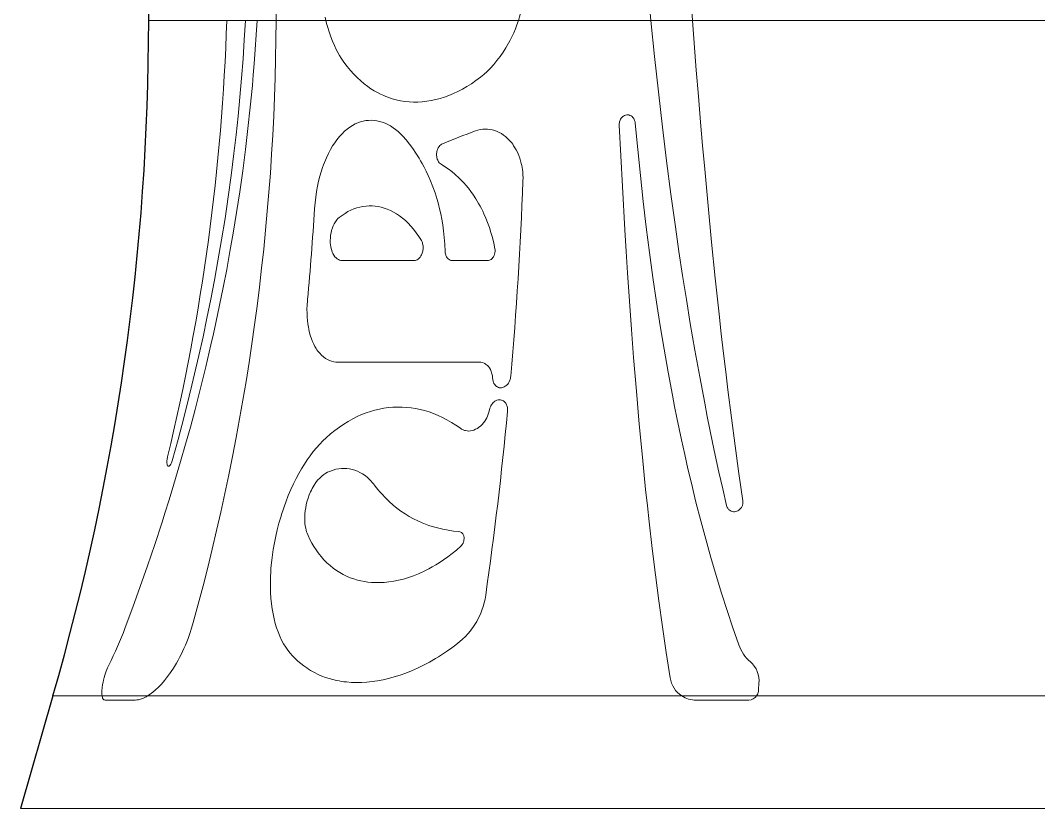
# Model space of a CAD drawing. Extents: x -234 to 800, y -95 to 506.
# Drawn here: x 732.01 to 764.99, y 50.91 to 76.43 of the extents above; entities that cross this region are included whole.
import ezdxf

# ---------------------------------------------------------------- set-up
doc = ezdxf.new("R2010")
doc.units = 0
doc.header["$LTSCALE"] = 7
doc.header["$MEASUREMENT"] = 0
doc.layers.get('0').update_dxf_attribs({"linetype": 'CONTINUOUS', "lineweight": 15})

msp = doc.modelspace()

# ---------------------------------------------------------------- linework, layer by layer
at = {"color": 7, "lineweight": 13, "ltscale": 0.383924}
msp.add_line((751.5246, 76.431), (736.1677, 76.431), dxfattribs=at)
at = {"color": 7, "lineweight": 13}
for p, q in [((795.1677, 76.431), (751.5246, 76.431)), ((798.2682, 54.5583), (750.0382, 54.5583)), ((799.3237, 50.9103), (749.5321, 50.9103))]:
    msp.add_line(p, q, dxfattribs=at)
at = {"color": 7, "lineweight": 13, "ltscale": 0.0583}
msp.add_line((744.7659, 68.6564), (742.434, 68.6564), dxfattribs=at)
at = {"color": 7, "lineweight": 13, "ltscale": 0.028964}
msp.add_line((745.9922, 68.6564), (747.1507, 68.6564), dxfattribs=at)
at = {"color": 7, "lineweight": 13, "ltscale": 0.114301}
msp.add_line((746.8787, 65.3637), (742.3066, 65.3637), dxfattribs=at)
at = {"color": 7, "lineweight": 30, "ltscale": 0.094942}
msp.add_line((733.0671, 54.5583), (732.0117, 50.9103), dxfattribs=at)
at = {"color": 7, "lineweight": 13, "ltscale": 0.424276}
msp.add_line((750.0382, 54.5583), (733.0671, 54.5583), dxfattribs=at)
at = {"color": 7, "lineweight": 13, "ltscale": 0.024347}
msp.add_line((735.7295, 54.4251), (734.7556, 54.4251), dxfattribs=at)
at = {"color": 7, "lineweight": 13, "ltscale": 0.042724}
msp.add_line((755.6105, 54.4251), (753.9015, 54.4251), dxfattribs=at)
at = {"color": 7, "lineweight": 13, "ltscale": 0.438012}
msp.add_line((749.5321, 50.9103), (732.0117, 50.9103), dxfattribs=at)
at = {"color": 7, "lineweight": 13}
for points in [[(741.9038, 76.431), (741.8792, 76.5344)], [(735.4077, 56.7698), (735.6531, 57.4304), (735.8944, 58.0987), (736.1313, 58.7746), (736.3635, 59.4582), (736.5906, 60.1495), (736.7068, 60.5125), (736.8215, 60.8775), (736.9322, 61.2366), (737.0413, 61.5976), (737.204, 62.1491), (737.3631, 62.7051), (737.5183, 63.2658), (737.6697, 63.8312), (737.8473, 64.5215), (738.0189, 65.2187), (738.184, 65.9227), (738.2641, 66.2772), (738.3424, 66.6335), (738.4642, 67.2069), (738.5814, 67.7846), (738.694, 68.3665), (738.8017, 68.9525), (738.9044, 69.5425), (739.0139, 70.211), (739.1168, 70.8844), (739.2129, 71.5627), (739.3019, 72.2455), (739.3839, 72.9329), (739.4585, 73.6245), (739.5256, 74.3203), (739.5563, 74.6698), (739.585, 75.0202), (739.6203, 75.4888), (739.6521, 75.9591), (739.6803, 76.431)], [(739.2999, 76.431), (739.265, 75.8062), (739.2239, 75.1839), (739.1768, 74.5645), (739.1237, 73.948), (739.0647, 73.3345), (738.9999, 72.7242), (738.9296, 72.1171), (738.8859, 71.7646), (738.8404, 71.4132), (738.744, 70.714), (738.6404, 70.0198), (738.5299, 69.3306), (738.4125, 68.6466), (738.2992, 68.0242), (738.1806, 67.4064), (738.0567, 66.7932), (737.9277, 66.1847), (737.7939, 65.581), (737.6553, 64.9819), (737.5699, 64.6248), (737.4829, 64.2695), (737.3041, 63.564), (737.1193, 62.8654), (736.9286, 62.1738)], [(742.4917, 75.0818), (742.4494, 75.142), (742.4076, 75.2051), (742.3528, 75.2936), (742.2989, 75.3875), (742.2462, 75.4872), (742.1843, 75.615), (742.1242, 75.7527), (742.066, 75.9013), (742.0099, 76.0617), (741.9563, 76.2351), (741.9296, 76.3311), (741.9038, 76.431)], [(748.1447, 76.431), (748.0961, 76.2913), (748.0451, 76.1586), (747.9922, 76.0324), (747.9516, 75.9427), (747.9101, 75.8563), (747.8673, 75.7719), (747.8238, 75.6907), (747.7357, 75.5382), (747.6455, 75.3966), (747.5535, 75.2646), (747.5015, 75.195), (747.4491, 75.1281), (747.3433, 75.0022), (747.2366, 74.8863), (747.1291, 74.7797), (747.0207, 74.6818), (746.9117, 74.592)], [(754.8873, 60.7198), (754.7619, 61.2611), (754.6395, 61.8068), (754.52, 62.3569), (754.4332, 62.7679), (754.3479, 63.1813), (754.2624, 63.606), (754.1785, 64.0332), (754.017, 64.886), (753.8614, 65.7484), (753.7115, 66.6203), (753.585, 67.3908), (753.4626, 68.1683), (753.3443, 68.9526), (753.2299, 69.7436), (753.1558, 70.2745), (753.0834, 70.8082), (752.9434, 71.8838), (752.8098, 72.9699), (752.742, 73.5444), (752.6764, 74.1173), (752.5508, 75.2639), (752.4303, 76.431)], [(753.7801, 76.431), (753.9057, 74.8163), (753.974, 73.9762), (754.0441, 73.1389), (754.1098, 72.3771), (754.1773, 71.618), (754.2868, 70.431), (754.401, 69.2515), (754.5202, 68.08), (754.6446, 66.9169), (754.7155, 66.2814), (754.7881, 65.6486), (754.8581, 65.056), (754.9297, 64.4659), (755.0441, 63.5579), (755.1628, 62.6562), (755.2861, 61.7609), (755.4142, 60.8722)], [(746.9117, 74.592), (746.7658, 74.482), (746.6199, 74.3811), (746.4741, 74.2889), (746.3286, 74.205), (746.1834, 74.1294), (746.0386, 74.0616), (745.8943, 74.0017), (745.7506, 73.9493), (745.6076, 73.9043), (745.4653, 73.8667), (745.3191, 73.8355), (745.1739, 73.812), (745.0297, 73.796), (744.8866, 73.7876), (744.7446, 73.7867), (744.6038, 73.7933), (744.4642, 73.8075), (744.3258, 73.8292), (744.1887, 73.8586), (744.0529, 73.8958), (743.9184, 73.9408), (743.8516, 73.9663), (743.7852, 73.9938), (743.6797, 74.0421), (743.5751, 74.0957), (743.4714, 74.1548), (743.3687, 74.2193), (743.267, 74.2896), (743.1518, 74.3774), (743.0379, 74.4731), (742.9255, 74.577), (742.8145, 74.6895), (742.7052, 74.8109), (742.5975, 74.9415), (742.4917, 75.0818)], [(751.4097, 73.0369), (751.4095, 73.0668), (751.4116, 73.0965), (751.4159, 73.1249), (751.4219, 73.1512), (751.437, 73.1956), (751.4551, 73.2329), (751.4745, 73.2631), (751.4899, 73.2827), (751.5057, 73.2997), (751.5241, 73.3165), (751.5428, 73.3306), (751.5781, 73.351), (751.6141, 73.3645), (751.6505, 73.3715), (751.686, 73.3724), (751.7213, 73.3675), (751.7563, 73.3565), (751.7909, 73.339), (751.8247, 73.314), (751.8522, 73.286), (751.8782, 73.2503), (751.8948, 73.2199), (751.9092, 73.1841), (751.9206, 73.1411), (751.9262, 73.1031)], [(741.5419, 70.3339), (741.5572, 70.5238), (741.5787, 70.7103), (741.6058, 70.8902), (741.6374, 71.0613), (741.6739, 71.2275), (741.7136, 71.3834), (741.756, 71.5292), (741.8005, 71.6653), (741.831, 71.7509), (741.8623, 71.8325), (741.9263, 71.9849), (741.9921, 72.1239), (742.0585, 72.2495), (742.1261, 72.3644), (742.1948, 72.4695), (742.2644, 72.5658), (742.347, 72.6678), (742.4305, 72.7592), (742.5148, 72.8405), (742.5997, 72.9124), (742.6853, 72.9754), (742.7713, 73.03), (742.858, 73.0764), (742.9441, 73.1146), (743.0308, 73.1454), (743.1179, 73.1689), (743.2054, 73.1853), (743.2933, 73.1946), (743.3814, 73.1969), (743.4697, 73.1922), (743.5582, 73.1805), (743.6467, 73.1617), (743.7353, 73.1358), (743.824, 73.1025), (743.9125, 73.0617), (744.0009, 73.0132), (744.089, 72.9566), (744.1678, 72.8987), (744.2462, 72.8338), (744.324, 72.7615), (744.401, 72.6814)], [(746.7532, 72.8539), (746.8307, 72.8791), (746.9084, 72.8973), (746.9862, 72.9088), (747.064, 72.9136), (747.1419, 72.9117), (747.2198, 72.9032), (747.2976, 72.8879), (747.3752, 72.8658), (747.4526, 72.8365), (747.5222, 72.8039), (747.5913, 72.7649), (747.6598, 72.7196), (747.7273, 72.6676), (747.7937, 72.6086), (747.8605, 72.54), (747.9259, 72.4623), (747.958, 72.4198), (747.9897, 72.3745), (748.0311, 72.3095), (748.0714, 72.2388), (748.1103, 72.162), (748.1344, 72.1089), (748.1576, 72.0528), (748.187, 71.9731), (748.214, 71.8874), (748.2382, 71.7955), (748.252, 71.7331), (748.2642, 71.6681), (748.2745, 71.601), (748.2827, 71.5317), (748.2902, 71.4355), (748.2934, 71.3362), (748.2918, 71.2351)], [(753.0606, 55.1433), (752.9321, 55.9655), (752.8098, 56.7956), (752.6934, 57.6336), (752.5827, 58.4794), (752.4775, 59.333), (752.3777, 60.1943), (752.3202, 60.7146), (752.2644, 61.2376), (752.1581, 62.2915), (752.0583, 63.3555), (751.9646, 64.4292), (751.8767, 65.5123), (751.8076, 66.4216), (751.7421, 67.3369), (751.68, 68.2577), (751.6355, 68.9518), (751.5928, 69.6488), (751.5124, 71.0507), (751.4596, 72.0416), (751.4097, 73.0369)], [(751.9262, 73.1031), (752.0069, 72.25), (752.0936, 71.4043), (752.1863, 70.5666), (752.2851, 69.7374), (752.3901, 68.9171), (752.5012, 68.1062), (752.6185, 67.3048), (752.738, 66.5392), (752.8635, 65.7828), (752.995, 65.0359), (753.1327, 64.2985), (753.2043, 63.9308), (753.2776, 63.5655), (753.3513, 63.208), (753.4265, 62.8528), (753.53, 62.3797), (753.6364, 61.9109), (753.7455, 61.4465), (753.8954, 60.8341), (754.0504, 60.2295), (754.2105, 59.6327), (754.3758, 59.0437), (754.5462, 58.4623), (754.7218, 57.8887), (754.9026, 57.3226), (755.0887, 56.764), (755.2801, 56.2129)], [(744.401, 72.6814), (744.5086, 72.5584), (744.6153, 72.4264), (744.7207, 72.285), (744.8248, 72.1334), (744.9272, 71.971), (744.9777, 71.8855), (745.0277, 71.7969), (745.0935, 71.6739), (745.1582, 71.5449), (745.2215, 71.4097), (745.2984, 71.2316), (745.3724, 71.0429), (745.4428, 70.8427), (745.4766, 70.738), (745.5092, 70.6301), (745.5509, 70.481), (745.5901, 70.3258), (745.6266, 70.1643), (745.6613, 69.9896), (745.6922, 69.808), (745.7188, 69.6198), (745.7427, 69.4042), (745.7603, 69.1805), (745.7708, 68.9507)], [(745.6367, 71.7724), (745.6075, 71.7924), (745.5796, 71.8195), (745.5531, 71.855), (745.5405, 71.8766), (745.5286, 71.9013), (745.5138, 71.9415), (745.5019, 71.9901), (745.4973, 72.0205), (745.4945, 72.0532), (745.494, 72.0875), (745.4958, 72.1221), (745.5002, 72.1579), (745.5068, 72.1916), (745.5149, 72.222), (745.5241, 72.2491), (745.5358, 72.2773), (745.5482, 72.3023), (745.5748, 72.3442), (745.6022, 72.3767), (745.628, 72.4001), (745.6542, 72.4181), (745.6805, 72.4314)], [(747.3828, 69.0381), (747.3447, 69.2228), (747.3017, 69.3982), (747.2546, 69.5646), (747.2021, 69.7278), (747.1464, 69.8821), (747.088, 70.028), (747.0272, 70.1661), (746.9866, 70.2521), (746.945, 70.3351), (746.9008, 70.4191), (746.8558, 70.5001), (746.7659, 70.6503), (746.686, 70.7726), (746.6048, 70.8874), (746.5225, 70.9953), (746.4394, 71.0964), (746.3835, 71.1603), (746.3274, 71.2215), (746.2143, 71.3362), (746.1002, 71.441), (745.9853, 71.5366), (745.8697, 71.6235), (745.7534, 71.702), (745.6367, 71.7724)], [(742.3358, 70.0465), (742.4312, 70.1184), (742.527, 70.1822), (742.6231, 70.2381), (742.7197, 70.2864), (742.8167, 70.3273), (742.9139, 70.361), (743.0115, 70.3877), (743.1094, 70.4074), (743.2076, 70.4202), (743.306, 70.4262), (743.4045, 70.4253), (743.5032, 70.4178), (743.6018, 70.4034), (743.7004, 70.3821), (743.799, 70.354), (743.8974, 70.3188), (743.9957, 70.2764), (744.0938, 70.2266), (744.1917, 70.1691), (744.2893, 70.1037), (744.3864, 70.0301), (744.4829, 69.9478), (744.572, 69.8631), (744.6603, 69.7701), (744.7475, 69.6682), (744.8335, 69.5571), (744.9179, 69.436), (745.0002, 69.3043)], [(742.434, 68.6564), (742.3932, 68.6596), (742.3532, 68.6691), (742.3141, 68.6852), (742.2759, 68.708), (742.2387, 68.7382), (742.2028, 68.7764), (742.1681, 68.824), (742.1354, 68.8823), (742.1147, 68.9292), (742.0955, 68.9829), (742.0783, 69.0448), (742.0668, 69.1003), (742.0578, 69.1617), (742.0518, 69.2293), (742.0498, 69.3026), (742.0528, 69.3885), (742.0617, 69.4742), (742.0758, 69.556), (742.0935, 69.631), (742.119, 69.7128), (742.1467, 69.7829), (742.1753, 69.8426), (742.1955, 69.8788), (742.2159, 69.9115), (742.2576, 69.9682), (742.2965, 70.0112), (742.3358, 70.0465)], [(745.0002, 69.3043), (745.0224, 69.26), (745.0327, 69.2326), (745.0419, 69.2016), (745.049, 69.169), (745.0542, 69.1329), (745.0568, 69.0992), (745.0571, 69.0631), (745.055, 69.0263), (745.0506, 68.9905), (745.0438, 68.9547), (745.0353, 68.9215), (745.0257, 68.8918), (745.0152, 68.8649), (745.0019, 68.8361), (744.9881, 68.8106), (744.9597, 68.768), (744.9303, 68.734), (744.8973, 68.7047), (744.8642, 68.6831), (744.8311, 68.6681), (744.7983, 68.6593), (744.7659, 68.6564)], [(745.7708, 68.9507), (745.774, 68.9076), (745.7806, 68.8694), (745.7883, 68.84), (745.7971, 68.8141), (745.8172, 68.7713), (745.8394, 68.7377), (745.8675, 68.707), (745.8975, 68.6842), (745.9286, 68.6685), (745.9602, 68.6594), (745.9922, 68.6564)], [(747.1507, 68.6564), (747.1776, 68.6586), (747.2043, 68.665), (747.233, 68.6768), (747.2613, 68.6941), (747.2897, 68.7181), (747.3182, 68.7505), (747.3381, 68.7801), (747.357, 68.817), (747.3733, 68.8613), (747.3835, 68.9052), (747.3886, 68.9541), (747.388, 68.9982), (747.3828, 69.0381)], [(742.3066, 65.3637), (742.2349, 65.3671), (742.1643, 65.3772), (742.0949, 65.3941), (742.0267, 65.418), (741.9598, 65.449), (741.8944, 65.4874), (741.8305, 65.5335), (741.7682, 65.5877), (741.7071, 65.6512), (741.6483, 65.7238), (741.6197, 65.7638), (741.5919, 65.8063), (741.5513, 65.8754), (741.5122, 65.9512), (741.475, 66.0344), (741.4398, 66.1257), (741.4033, 66.2381), (741.3704, 66.3627), (741.3556, 66.43), (741.342, 66.5009), (741.326, 66.6014), (741.3129, 66.7091), (741.3031, 66.8241), (741.2971, 66.948), (741.2956, 67.0792), (741.2991, 67.2154), (741.3081, 67.3554), (741.3119, 67.3989)], [(747.3083, 64.8444), (747.3056, 64.883), (747.3011, 64.9192), (747.2881, 64.9854), (747.2775, 65.0236), (747.2655, 65.0586), (747.2514, 65.0929), (747.2363, 65.1242), (747.2049, 65.1771), (747.1714, 65.2213), (747.1412, 65.2535), (747.1102, 65.2809), (747.0786, 65.3037), (747.0546, 65.3181), (747.0303, 65.3305), (746.9809, 65.349), (746.9303, 65.3601), (746.8787, 65.3637)], [(747.8959, 64.9096), (747.8914, 64.8741), (747.8847, 64.84), (747.8759, 64.808), (747.8658, 64.7788), (747.8442, 64.7305), (747.8207, 64.6903), (747.7961, 64.6567), (747.778, 64.6359), (747.7598, 64.6176), (747.7385, 64.5993), (747.7173, 64.5837), (747.678, 64.5611), (747.6394, 64.5459), (747.6011, 64.5373), (747.5631, 64.535), (747.5255, 64.539), (747.4942, 64.5474), (747.463, 64.5611), (747.4325, 64.5803), (747.4034, 64.6055), (747.3759, 64.6377), (747.3511, 64.6779), (747.332, 64.7217), (747.3233, 64.7492), (747.316, 64.78), (747.3112, 64.8109), (747.3083, 64.8444)], [(747.2064, 63.8223), (747.219, 63.8719), (747.2348, 63.9155), (747.2526, 63.9535), (747.2716, 63.9864), (747.2993, 64.0252), (747.3274, 64.0568), (747.3557, 64.0825), (747.3769, 64.0985), (747.3981, 64.1121), (747.4405, 64.1326), (747.483, 64.145), (747.5229, 64.1496), (747.5623, 64.1475), (747.6011, 64.1385), (747.6391, 64.1221), (747.6578, 64.1109), (747.6761, 64.0975), (747.7058, 64.0697), (747.7331, 64.0351), (747.7465, 64.0133), (747.7591, 63.9884), (747.7698, 63.9622), (747.7793, 63.9324), (747.7872, 63.8983), (747.7925, 63.8597), (747.7945, 63.8173), (747.7923, 63.7726)], [(741.9163, 62.9157), (742.0591, 63.0409), (742.202, 63.1564), (742.3451, 63.2627), (742.4884, 63.36), (742.6318, 63.4487), (742.7755, 63.5291), (742.9194, 63.6013), (743.0636, 63.6656), (743.2081, 63.7222), (743.3529, 63.7712), (743.498, 63.8128), (743.6434, 63.8471), (743.7892, 63.8741), (743.9353, 63.8939), (744.0816, 63.9065), (744.2274, 63.912), (744.3733, 63.9105), (744.5192, 63.9019), (744.6652, 63.8862), (744.8112, 63.8635), (744.9572, 63.8337), (745.1031, 63.7966), (745.2489, 63.7522), (745.3947, 63.7004), (745.5403, 63.641), (745.6856, 63.5739), (745.8307, 63.4988), (745.9754, 63.4156), (746.1196, 63.324), (746.2631, 63.2238)], [(746.2631, 63.2238), (746.2989, 63.2), (746.3354, 63.1803), (746.3725, 63.1644), (746.4007, 63.1549), (746.4292, 63.1474), (746.4821, 63.1386), (746.5358, 63.1361), (746.5903, 63.1399), (746.6454, 63.1501), (746.7013, 63.1669), (746.7577, 63.1905), (746.8144, 63.2215), (746.8661, 63.2565), (746.917, 63.2981), (746.9675, 63.3473), (747.0177, 63.4059), (747.0523, 63.4531), (747.0861, 63.5065), (747.1189, 63.5669), (747.1443, 63.622), (747.1679, 63.6827), (747.189, 63.7498), (747.2064, 63.8223)], [(740.8265, 55.8563), (740.75, 55.9427), (740.6764, 56.0366), (740.606, 56.1382), (740.5388, 56.248), (740.475, 56.3664), (740.4149, 56.4943), (740.3586, 56.6323), (740.312, 56.7647), (740.269, 56.9062), (740.2301, 57.0579), (740.1956, 57.2205), (740.1687, 57.3768), (740.1463, 57.5433), (740.1289, 57.7206), (740.117, 57.9091), (740.1114, 58.1091), (740.1126, 58.3204), (740.1163, 58.4353), (740.122, 58.5531), (740.1298, 58.6704), (740.1398, 58.7902), (740.1568, 58.9554), (740.178, 59.124), (740.2034, 59.295), (740.2413, 59.5124), (740.2851, 59.7287), (740.3342, 59.9415), (740.3878, 60.1487), (740.4451, 60.3488), (740.4827, 60.4702), (740.5212, 60.5883), (740.5631, 60.7097), (740.6058, 60.8273), (740.6906, 61.0448), (740.774, 61.2407), (740.8586, 61.4243), (740.944, 61.596), (741.0299, 61.7566), (741.1215, 61.916), (741.2133, 62.0647), (741.3054, 62.2035), (741.3977, 62.3332), (741.5012, 62.4685), (741.6047, 62.5937), (741.7083, 62.7095), (741.8121, 62.8167), (741.9163, 62.9157)], [(736.9286, 62.1738), (736.9179, 62.1395), (736.9073, 62.1106), (736.8867, 62.0662), (736.8673, 62.0349), (736.8473, 62.0116), (736.8287, 61.9985), (736.82, 61.9953), (736.8117, 61.9943), (736.8037, 61.9954), (736.7962, 61.9987), (736.7891, 62.0042), (736.7825, 62.0121), (736.7709, 62.0356), (736.7633, 62.0647), (736.7586, 62.1048), (736.7585, 62.1609), (736.7643, 62.2227), (736.7789, 62.3001)], [(741.3309, 59.7531), (741.2985, 59.832), (741.2837, 59.8756), (741.2702, 59.9223), (741.254, 59.9899), (741.2406, 60.0643), (741.2304, 60.1461), (741.2238, 60.2419), (741.2228, 60.3462), (741.2283, 60.4598), (741.2382, 60.5561), (741.2529, 60.6542), (741.2722, 60.7513), (741.2953, 60.8454), (741.3303, 60.9619), (741.3691, 61.0693), (741.4097, 61.1651), (741.4367, 61.2221), (741.4641, 61.2752), (741.4943, 61.3293), (741.5247, 61.3794), (741.5828, 61.4654), (741.6413, 61.5402), (741.7065, 61.6123), (741.7718, 61.6737), (741.8367, 61.7254), (741.9011, 61.7678), (741.9647, 61.8017)], [(741.9647, 61.8017), (742.0545, 61.8403), (742.144, 61.8715), (742.2332, 61.8955), (742.322, 61.9124), (742.4103, 61.9224), (742.4982, 61.9254), (742.5854, 61.9214), (742.672, 61.9105), (742.7579, 61.8926), (742.8433, 61.8674), (742.9278, 61.835), (743.0113, 61.7952), (743.0938, 61.7477), (743.175, 61.6921), (743.255, 61.6281), (743.3336, 61.5551), (743.3724, 61.5149), (743.4107, 61.4722), (743.4483, 61.4272), (743.4854, 61.3796)], [(743.4854, 61.3796), (743.5415, 61.3065), (743.5984, 61.2355), (743.6569, 61.1659), (743.7162, 61.0984), (743.8361, 60.9707), (743.9589, 60.8513), (744.0835, 60.7405), (744.2107, 60.6371), (744.3403, 60.5411), (744.4723, 60.4522), (744.6066, 60.3701), (744.7431, 60.2948), (744.8817, 60.2259), (745.0225, 60.1635), (745.1311, 60.1201), (745.2409, 60.0803), (745.3518, 60.044), (745.4354, 60.0191), (745.5197, 59.9962), (745.6052, 59.975), (745.6914, 59.9558), (745.8649, 59.9232), (746.0406, 59.8981), (746.2186, 59.8804)], [(755.4142, 60.8722), (755.4168, 60.8476), (755.4173, 60.8215), (755.4155, 60.7953), (755.4115, 60.7695), (755.4054, 60.744), (755.3979, 60.721), (755.3794, 60.6803), (755.3654, 60.6568), (755.3506, 60.6362), (755.3198, 60.6021), (755.288, 60.5758), (755.2556, 60.5555), (755.2187, 60.5389), (755.1817, 60.5284), (755.1449, 60.5233), (755.1084, 60.5235), (755.0723, 60.5291), (755.0365, 60.5404), (755.0021, 60.5577), (754.969, 60.5819), (754.9525, 60.5977), (754.9366, 60.616), (754.9225, 60.6359), (754.9094, 60.6589), (754.8971, 60.687), (754.8873, 60.7198)], [(746.2752, 59.403), (746.1359, 59.2815), (745.9969, 59.1679), (745.8582, 59.0621), (745.7199, 58.9636), (745.5821, 58.8722), (745.4677, 58.8013), (745.3538, 58.7349), (745.2403, 58.6729), (745.1556, 58.6293), (745.0712, 58.5881), (744.9066, 58.5141), (744.7433, 58.449), (744.5816, 58.3925), (744.4215, 58.3445), (744.2631, 58.3048), (744.1066, 58.2733), (743.952, 58.2499), (743.7995, 58.2345), (743.6491, 58.2271), (743.5746, 58.2264), (743.5008, 58.2276), (743.3838, 58.2338), (743.2683, 58.2452), (743.1543, 58.2616), (743.0418, 58.2833), (742.9309, 58.3103), (742.812, 58.3457), (742.6951, 58.3876), (742.5805, 58.4359), (742.468, 58.4909), (742.3579, 58.5528), (742.2501, 58.6216), (742.1449, 58.6975), (742.0422, 58.7809), (741.9427, 58.8715), (741.846, 58.9701), (741.7521, 59.077), (741.7063, 59.1337), (741.6612, 59.1926), (741.5907, 59.2918), (741.5223, 59.3971), (741.4561, 59.5089), (741.3923, 59.6275), (741.3309, 59.7531)], [(746.2186, 59.8804), (746.2515, 59.8744), (746.2829, 59.8612), (746.2983, 59.8516), (746.3132, 59.8396), (746.3272, 59.8256), (746.3406, 59.8089), (746.3577, 59.7803), (746.3722, 59.7442), (746.378, 59.7226), (746.3823, 59.6984), (746.385, 59.6524), (746.3804, 59.6016), (746.3748, 59.574), (746.3674, 59.5482), (746.3493, 59.5034), (746.3256, 59.4619), (746.3005, 59.429), (746.2752, 59.403)], [(747.0847, 57.8167), (747.0633, 57.6912), (747.0354, 57.5681), (747.0019, 57.4496), (746.9638, 57.337), (746.9382, 57.2699), (746.9114, 57.2054), (746.8547, 57.0838), (746.7948, 56.9716), (746.7328, 56.8684), (746.6692, 56.7734), (746.6289, 56.718), (746.5884, 56.6655), (746.5068, 56.5684), (746.4248, 56.4811), (746.3372, 56.3973), (746.2495, 56.3224)], [(737.6113, 56.9318), (737.5585, 56.7523), (737.502, 56.5802), (737.4428, 56.4169), (737.3995, 56.3061), (737.3557, 56.2004), (737.3112, 56.0988), (737.2665, 56.002), (737.2174, 55.9011), (737.1682, 55.8052), (737.1183, 55.7124), (737.0685, 55.6244), (736.9707, 55.4628), (736.8747, 55.3176), (736.7811, 55.1875), (736.68, 55.0589), (736.5819, 54.9451), (736.4866, 54.8448), (736.394, 54.7568), (736.304, 54.6801), (736.2165, 54.6141), (736.1316, 54.5583)], [(746.2495, 56.3224), (746.1167, 56.2177), (745.9841, 56.1181), (745.8519, 56.0236), (745.7533, 55.956), (745.6549, 55.8911), (745.5563, 55.8286), (745.458, 55.7686), (745.2629, 55.6564), (745.0692, 55.5539), (744.8769, 55.4607), (744.6862, 55.3765), (744.4971, 55.301), (744.3096, 55.2342), (744.1239, 55.1757), (743.94, 55.1254), (743.7581, 55.0834), (743.5814, 55.0499), (743.4069, 55.0241), (743.2348, 55.0061), (743.0651, 54.9958), (742.898, 54.9932), (742.7336, 54.9982), (742.5719, 55.011), (742.492, 55.0202), (742.4129, 55.0315), (742.3345, 55.0446), (742.2569, 55.0598), (742.1342, 55.0881), (742.0134, 55.1215), (741.8946, 55.1601), (741.7778, 55.204), (741.6631, 55.2533), (741.5343, 55.3164), (741.4084, 55.3869), (741.3465, 55.4249), (741.2855, 55.4649), (741.1894, 55.5328), (741.0954, 55.6058), (741.0035, 55.6839), (740.9139, 55.7674), (740.8265, 55.8563)], [(734.6566, 54.5583), (734.6507, 54.6065), (734.6484, 54.6647), (734.6504, 54.735), (734.6587, 54.8249), (734.6753, 54.934), (734.6885, 55.0011), (734.7049, 55.0728), (734.7252, 55.1506), (734.7478, 55.2271), (734.7712, 55.2986), (734.7947, 55.3639), (734.837, 55.4683), (734.8769, 55.5535)], [(734.7556, 54.4251), (734.7365, 54.4276), (734.719, 54.435), (734.7033, 54.4473), (734.6935, 54.4586), (734.6846, 54.4722), (734.6756, 54.4903), (734.6678, 54.5111), (734.6566, 54.5583)], [(736.1316, 54.5583), (736.0875, 54.5327), (736.0436, 54.5096), (736.0036, 54.4907), (735.964, 54.4741), (735.903, 54.4528), (735.8434, 54.4375), (735.7855, 54.4282), (735.7295, 54.4251)]]:
    msp.add_lwpolyline(points, dxfattribs=at)
at = {"color": 7, "lineweight": 30}
for centre, radius, start, end in [((615.2477, 76.431), 120.92, 0, 6.97865), ((657.4675, 76.431), 78.7002, 343.863634, 359.999983)]:
    msp.add_arc(centre, radius, start, end, dxfattribs=at)
at = {"color": 7, "lineweight": 13}
for centre, radius, start, end in [((904.3984, 91.5913), 152.7224, 180.17579, 185.69696), ((999.01, 94.9294), 245.9266, 180.886909, 184.31382), ((634.8665, 76.9755), 105.4314, 359.704096, 5.790179), ((743.4956, 77.9492), 4.891, 341.91536, 0.54042), ((669.6313, 78.6129), 69.0997, 346.345161, 358.190547), ((757.1479, 44.8855), 29.8375, 110.38794, 112.60207), ((723.4976, 61.2413), 12.7217, 333.44216, 339.42188), ((756.4864, 56.6338), 1.2774, 199.23746, 229.46637), ((755.1145, 55.0411), 0.8255, 354.19171, 48.94646), ((753.8942, 55.2619), 0.8411, 188.0972, 236.82705), ((753.894, 55.288), 0.8626, 237.78826, 270.50342), ((755.6041, 54.7369), 0.3123, 271.17841, 325.14607), ((755.6134, 54.7341), 0.3032, 324.57814, 354.73606)]:
    msp.add_arc(centre, radius, start, end, dxfattribs=at)
for centre, major_axis, ratio, start_param, end_param in [((675.561, 77.7897), (6.2508, -69.664), 0.9249267, 1.1849979, 1.4685563), ((702.3055, 76.431), (0, 78.7), 0.5856029, 4.5654648, 4.6463187), ((677.883, 76.431), (0, -78.7), 0.8113185, 1.4557767, 1.4932455), ((702.3055, 76.431), (0, -78.7), 0.5856029, 1.3320116, 1.4092502), ((733.2574, 76.431), (0, -78.7), 0.2995409, 1.2911195, 1.2944382)]:
    msp.add_ellipse(centre, major_axis=major_axis, ratio=ratio, start_param=start_param, end_param=end_param, dxfattribs=at)

doc.saveas('drawing.dxf')
